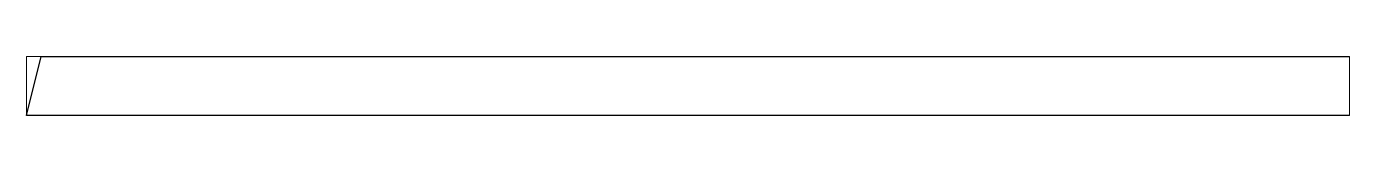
# Paper-space layout 'Layout1' of a CAD drawing. Header units: millimetres. Extents: x 0 to 257, y 92 to 103.
# The model-space entities are those that its viewports show. They can reach past a viewport. Long polylines and large blocks are cut down to what shows.
import ezdxf

# ---------------------------------------------------------------- set-up
doc = ezdxf.new("R2010")
doc.units = ezdxf.units.MM
doc.header["$LTSCALE"] = 10
doc.layers.add('MEMBERS', color=5, linetype='Continuous')

msp = doc.modelspace()

# ---------------------------------------------------------------- linework, layer by layer
at = {"layer": 'MEMBERS', "color": 3, "linetype": 'Continuous'}
for p, q in [((0, -37), (18.5, 37)), ((18.5, 37), (1667, 37)), ((1667, 37), (1667, -37)), ((1667, -37), (0, -37))]:
    msp.add_line(p, q, dxfattribs=at)

psp = doc.layouts.get("Layout1")

# ---------------------------------------------------------------- viewports
at = {"layer": '0'}
psp.add_viewport(center=(128.5, 97.5), size=(257, 11.40986), view_center_point=(833.49, 0), view_height=74.00762, dxfattribs=at)

doc.saveas('drawing.dxf')
